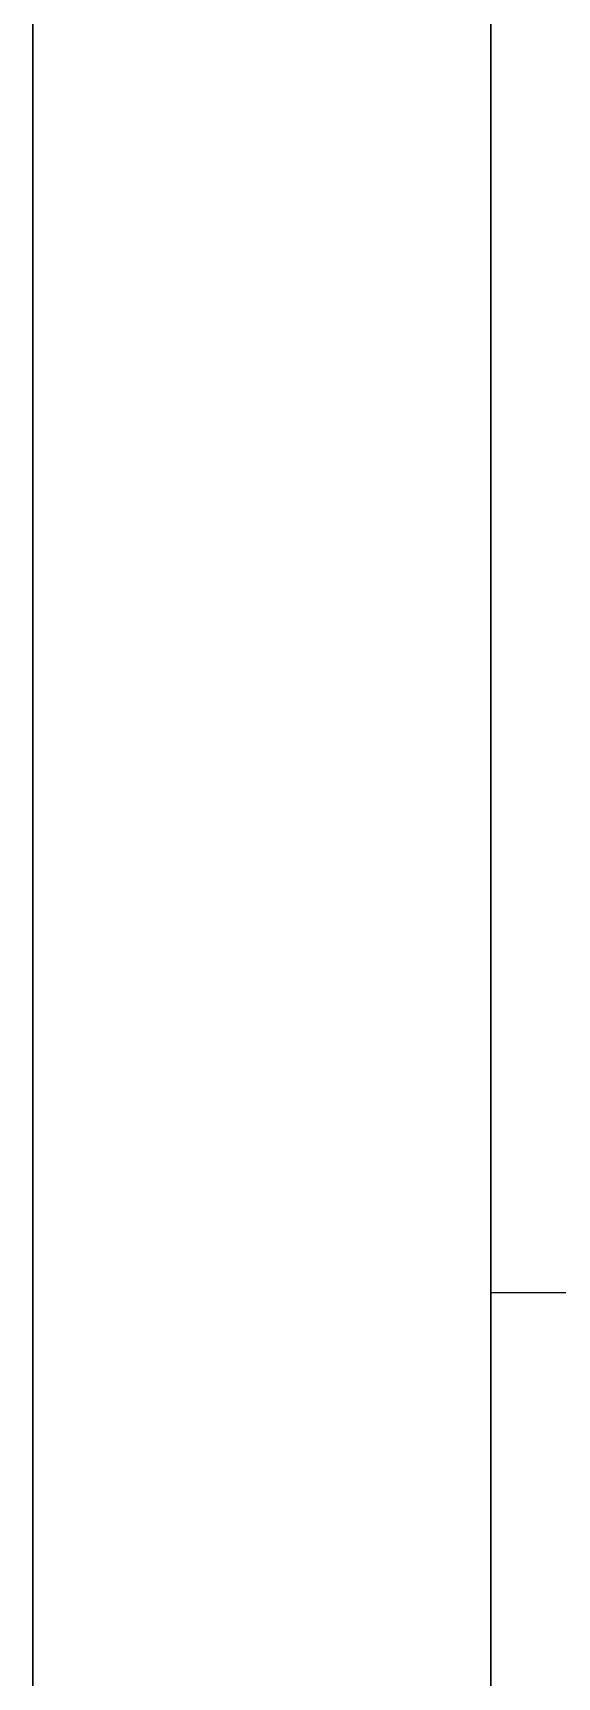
# Model space of a CAD drawing. Header units: millimetres. Extents: x -13 to 272, y -50 to 160.
# Drawn here: x 95.08 to 96.79, y 19.09 to 24.47 of the extents above; entities that cross this region are included whole.
import ezdxf

# ---------------------------------------------------------------- set-up
doc = ezdxf.new("R2010")
doc.units = ezdxf.units.MM
doc.linetypes.add('DASHED', pattern=[1.524, 1.27, -0.254])
doc.layers.add('HIDDEN', color=8, linetype='DASHED')
doc.layers.add('VISIBLE', color=7, linetype='CONTINUOUS')

msp = doc.modelspace()

# ---------------------------------------------------------------- linework, layer by layer
at = {"layer": 'HIDDEN'}
for points in [[(95.075, 25.00611), (95.075, 24.45056), (95.075, 23.895), (95.075, 23.33944), (95.075, 22.78389), (95.075, 22.22833), (95.075, 21.67278), (95.075, 21.11722), (95.075, 20.56167), (95.075, 20.00611), (95.075, 19.45056), (95.075, 18.895)], [(96.575, 25.00611), (96.575, 24.45056), (96.575, 23.895), (96.575, 23.33944), (96.575, 22.78389), (96.575, 22.22833), (96.575, 21.67278), (96.575, 21.11722), (96.575, 20.56167), (96.575, 20.00611), (96.575, 19.45056), (96.575, 18.895)], [(95.075, 24.72071), (95.075, 24.36643), (95.075, 24.01214), (95.075, 23.65786), (95.075, 23.30357), (95.075, 22.94929), (95.075, 22.595), (95.075, 22.24071), (95.075, 21.88643), (95.075, 21.53214), (95.075, 21.17786), (95.075, 20.82357), (95.075, 20.46929), (95.075, 20.115), (95.075, 19.76071), (95.075, 19.40643), (95.075, 19.05214)], [(95.075, 19.05214), (95.075, 19.22929), (95.075, 19.40643), (95.075, 19.58357), (95.075, 19.76071), (95.075, 19.93786), (95.075, 20.115), (95.075, 20.29214), (95.075, 20.46929), (95.075, 20.64643), (95.075, 20.82357), (95.075, 21.00071), (95.075, 21.17786), (95.075, 21.355), (95.075, 21.53214), (95.075, 21.70929), (95.075, 21.88643), (95.075, 22.06357), (95.075, 22.24071), (95.075, 22.41786), (95.075, 22.595), (95.075, 22.77214), (95.075, 22.94929), (95.075, 23.12643), (95.075, 23.30357), (95.075, 23.48071), (95.075, 23.65786), (95.075, 23.835), (95.075, 24.01214), (95.075, 24.18929), (95.075, 24.36643), (95.075, 24.54357)], [(96.575, 19.02833), (96.575, 19.09103), (96.575, 19.15373), (96.575, 19.21643), (96.575, 19.27913), (96.575, 19.34183), (96.575, 19.40452), (96.575, 19.46722), (96.575, 19.52992), (96.575, 19.59262), (96.575, 19.65532), (96.575, 19.71802), (96.575, 19.78071), (96.575, 19.84341), (96.575, 19.90611), (96.575, 19.96881), (96.575, 20.03151), (96.575, 20.09421), (96.575, 20.1569), (96.575, 20.2196), (96.575, 20.2823), (96.575, 20.345)], [(96.575, 20.345), (96.575, 20.2196), (96.575, 20.09421), (96.575, 19.96881), (96.575, 19.84341), (96.575, 19.71802), (96.575, 19.59262), (96.575, 19.46722), (96.575, 19.34183), (96.575, 19.21643), (96.575, 19.09103), (96.575, 18.96563)]]:
    msp.add_lwpolyline(points, dxfattribs=at)
at = {"layer": 'VISIBLE'}
for points in [[(95.075, 18.895), (95.075, 19.17278), (95.075, 19.45056), (95.075, 19.72833), (95.075, 20.00611), (95.075, 20.28389), (95.075, 20.56167), (95.075, 20.83944), (95.075, 21.11722), (95.075, 21.395), (95.075, 21.67278), (95.075, 21.95056), (95.075, 22.22833), (95.075, 22.50611), (95.075, 22.78389), (95.075, 23.06167), (95.075, 23.33944), (95.075, 23.61722), (95.075, 23.895), (95.075, 24.17278), (95.075, 24.45056), (95.075, 24.72833)], [(96.575, 18.895), (96.575, 19.17278), (96.575, 19.45056), (96.575, 19.72833), (96.575, 20.00611), (96.575, 20.28389), (96.575, 20.56167), (96.575, 20.83944), (96.575, 21.11722), (96.575, 21.395), (96.575, 21.67278), (96.575, 21.95056), (96.575, 22.22833), (96.575, 22.50611), (96.575, 22.78389), (96.575, 23.06167), (96.575, 23.33944), (96.575, 23.61722), (96.575, 23.895), (96.575, 24.17278), (96.575, 24.45056), (96.575, 24.72833)], [(96.875, 20.345), (96.575, 20.345)]]:
    msp.add_lwpolyline(points, dxfattribs=at)

doc.saveas('drawing.dxf')
